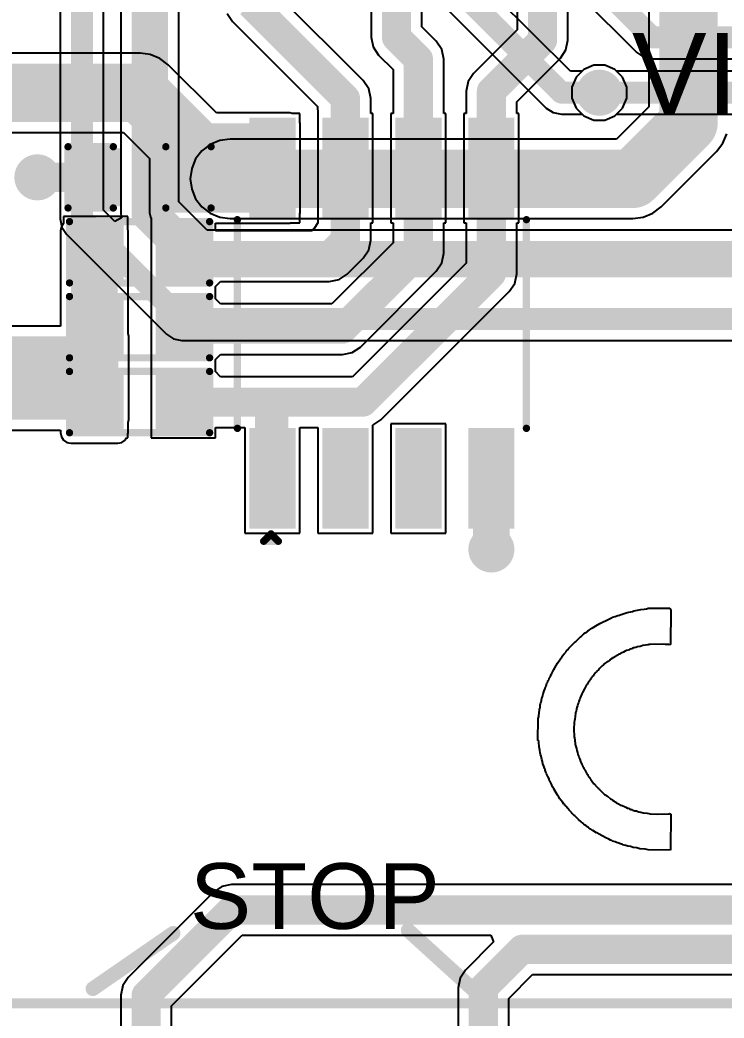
# Model space of a CAD drawing. Header units: millimetres. Extents: x -5 to 123, y 0 to 98.
# Drawn here: x 81.05 to 93.3, y 21.54 to 38.91 of the extents above; entities that cross this region are included whole.
import ezdxf

# ---------------------------------------------------------------- set-up
doc = ezdxf.new("R2010")
doc.units = ezdxf.units.MM
for name, color, linetype in [('BottomLayer', 5, 'Continuous'), ('BottomSolder', 6, 'Continuous'), ('TopLayer', 1, 'Continuous'), ('TopOverlay', 2, 'Continuous'), ('TopPaste', 8, 'Continuous'), ('TopSolder', 216, 'Continuous'), ('ViaHoleLayer', 16, 'Continuous')]:
    doc.layers.add(name, color=color, linetype=linetype)
doc.styles.add('Arial', font='', dxfattribs={"height": 0.2})
doc.styles.get('Arial').set_extended_font_data('Arial')

# ---------------------------------------------------------------- blocks, each defined once
blk = doc.blocks.new('CAP_0603_7')
at = {"layer": 'TopLayer'}
for points in [[(-0.381, 0.445), (-0.381, -0.445), (-1.143, -0.445), (-1.143, 0.445)], [(1.143, 0.445), (1.143, -0.445), (0.381, -0.445), (0.381, 0.445)]]:
    blk.add_hatch(color=1, dxfattribs=at).paths.add_polyline_path(points)
at = {"layer": 'TopPaste'}
for points in [[(-0.381, 0.445), (-0.381, -0.445), (-1.143, -0.445), (-1.143, 0.445)], [(1.143, 0.445), (1.143, -0.445), (0.381, -0.445), (0.381, 0.445)]]:
    blk.add_hatch(color=8, dxfattribs=at).paths.add_polyline_path(points)
at = {"layer": 'TopSolder'}
for points in [[(-0.321, 0.504), (-0.321, -0.504), (-1.203, -0.504), (-1.203, 0.504)], [(1.203, 0.504), (1.203, -0.504), (0.321, -0.504), (0.321, 0.504)]]:
    blk.add_hatch(color=216, dxfattribs=at).paths.add_polyline_path(points)
at = {"layer": 'TopOverlay', "const_width": 0.127}
for points in [[(-0.457, 0.533), (-1.245, 0.533)], [(-1.245, 0.533), (-1.245, -0.533)], [(1.245, 0.533), (0.457, 0.533)], [(1.245, 0.533), (1.245, -0.533)], [(-0.457, -0.533), (-1.245, -0.533)], [(1.245, -0.533), (0.457, -0.533)]]:
    blk.add_lwpolyline(points, dxfattribs=at)
at = {"layer": 'TopOverlay', "const_width": 0.0635}
for points in [[(-1.276, 0.533, 1), (-1.213, 0.533, 1)], [(-1.276, 0.533, 1), (-1.213, 0.533, 1)], [(-0.489, 0.533, 1), (-0.425, 0.533, 1)], [(0.425, 0.533, 1), (0.489, 0.533, 1)], [(1.213, 0.533, 1), (1.276, 0.533, 1)], [(1.213, 0.533, 1), (1.276, 0.533, 1)], [(-1.276, -0.533, 1), (-1.213, -0.533, 1)], [(-1.276, -0.533, 1), (-1.213, -0.533, 1)], [(-0.489, -0.533, 1), (-0.425, -0.533, 1)], [(0.425, -0.533, 1), (0.489, -0.533, 1)], [(1.213, -0.533, 1), (1.276, -0.533, 1)], [(1.213, -0.533, 1), (1.276, -0.533, 1)]]:
    blk.add_lwpolyline(points, format="xyb", close=True, dxfattribs=at)
blk = doc.blocks.new('SOIC_8_0_154___3_90___W______10')
at = {"layer": 'TopLayer'}
for points in [[(-3.475, 1.605), (-3.475, 2.205), (-1.925, 2.205), (-1.925, 1.605)], [(1.925, 1.605), (1.925, 2.205), (3.475, 2.205), (3.475, 1.605)], [(-3.475, 0.335), (-3.475, 0.935), (-1.925, 0.935), (-1.925, 0.335)], [(1.925, 0.335), (1.925, 0.935), (3.475, 0.935), (3.475, 0.335)], [(-3.475, -0.935), (-3.475, -0.335), (-1.925, -0.335), (-1.925, -0.935)], [(1.925, -0.935), (1.925, -0.335), (3.475, -0.335), (3.475, -0.935)], [(-3.475, -2.205), (-3.475, -1.605), (-1.925, -1.605), (-1.925, -2.205)], [(1.925, -2.205), (1.925, -1.605), (3.475, -1.605), (3.475, -2.205)]]:
    blk.add_hatch(color=1, dxfattribs=at).paths.add_polyline_path(points)
at = {"layer": 'TopOverlay'}
blk.add_hatch(color=2, dxfattribs=at).paths.add_polyline_path([(-1.838, 1.626), (-1.483, 1.626), (-1.483, 2.21), (-1.838, 2.21)])
at = {"layer": 'TopPaste'}
for points in [[(-3.475, 1.605), (-3.475, 2.205), (-1.925, 2.205), (-1.925, 1.605)], [(1.925, 1.605), (1.925, 2.205), (3.475, 2.205), (3.475, 1.605)], [(-3.475, 0.335), (-3.475, 0.935), (-1.925, 0.935), (-1.925, 0.335)], [(1.925, 0.335), (1.925, 0.935), (3.475, 0.935), (3.475, 0.335)], [(-3.475, -0.935), (-3.475, -0.335), (-1.925, -0.335), (-1.925, -0.935)], [(1.925, -0.935), (1.925, -0.335), (3.475, -0.335), (3.475, -0.935)], [(-3.475, -2.205), (-3.475, -1.605), (-1.925, -1.605), (-1.925, -2.205)], [(1.925, -2.205), (1.925, -1.605), (3.475, -1.605), (3.475, -2.205)]]:
    blk.add_hatch(color=8, dxfattribs=at).paths.add_polyline_path(points)
at = {"layer": 'TopSolder'}
for points in [[(-3.577, 1.503), (-3.577, 2.307), (-1.823, 2.307), (-1.823, 1.503)], [(1.823, 1.503), (1.823, 2.307), (3.577, 2.307), (3.577, 1.503)], [(-3.577, 0.233), (-3.577, 1.037), (-1.823, 1.037), (-1.823, 0.233)], [(1.823, 0.233), (1.823, 1.037), (3.577, 1.037), (3.577, 0.233)], [(-3.577, -1.037), (-3.577, -0.233), (-1.823, -0.233), (-1.823, -1.037)], [(1.823, -1.037), (1.823, -0.233), (3.577, -0.233), (3.577, -1.037)], [(-3.577, -2.307), (-3.577, -1.503), (-1.823, -1.503), (-1.823, -2.307)], [(1.823, -2.307), (1.823, -1.503), (3.577, -1.503), (3.577, -2.307)]]:
    blk.add_hatch(color=216, dxfattribs=at).paths.add_polyline_path(points)
at = {"layer": 'TopOverlay', "const_width": 0.127}
for points in [[(-1.829, 2.515), (1.803, 2.515)], [(-3.794, 2.057), (-3.794, 1.803)], [(-3.794, 2.057), (-3.667, 1.93)], [(-3.667, 1.93), (-3.794, 1.803)], [(-1.829, -2.515), (1.803, -2.515)]]:
    blk.add_lwpolyline(points, dxfattribs=at)
at = {"layer": 'TopOverlay', "const_width": 0.0635}
for points in [[(-1.861, 2.515, 1), (-1.797, 2.515, 1)], [(1.772, 2.515, 1), (1.835, 2.515, 1)], [(-3.826, 2.057, 1), (-3.762, 2.057, 1)], [(-3.826, 2.057, 1), (-3.762, 2.057, 1)], [(-3.699, 1.93, 1), (-3.635, 1.93, 1)], [(-3.699, 1.93, 1), (-3.635, 1.93, 1)], [(-3.826, 1.803, 1), (-3.762, 1.803, 1)], [(-3.826, 1.803, 1), (-3.762, 1.803, 1)], [(-1.861, -2.515, 1), (-1.797, -2.515, 1)], [(1.772, -2.515, 1), (1.835, -2.515, 1)]]:
    blk.add_lwpolyline(points, format="xyb", close=True, dxfattribs=at)
blk = doc.blocks.new('RES_0603_64')
at = {"layer": 'TopLayer'}
for points in [[(-0.381, 0.4445), (-0.381, -0.4445), (-1.143, -0.4445), (-1.143, 0.4445)], [(1.143, 0.4445), (1.143, -0.4445), (0.381, -0.4445), (0.381, 0.4445)]]:
    blk.add_hatch(color=1, dxfattribs=at).paths.add_polyline_path(points)
at = {"layer": 'TopPaste'}
for points in [[(-0.381, 0.4445), (-0.381, -0.4445), (-1.143, -0.4445), (-1.143, 0.4445)], [(1.143, 0.4445), (1.143, -0.4445), (0.381, -0.4445), (0.381, 0.4445)]]:
    blk.add_hatch(color=8, dxfattribs=at).paths.add_polyline_path(points)
at = {"layer": 'TopSolder'}
for points in [[(-0.2794, 0.5461), (-0.2794, -0.5461), (-1.2446, -0.5461), (-1.2446, 0.5461)], [(1.2446, 0.5461), (1.2446, -0.5461), (0.2794, -0.5461), (0.2794, 0.5461)]]:
    blk.add_hatch(color=216, dxfattribs=at).paths.add_polyline_path(points)
at = {"layer": 'TopOverlay', "const_width": 0.127}
for points in [[(-1.2192, 0.5334), (-1.2192, -0.5334)], [(1.2192, 0.5334), (-1.2192, 0.5334)], [(1.2192, 0.5334), (1.2192, -0.5334)], [(1.2192, -0.5334), (-1.2192, -0.5334)]]:
    blk.add_lwpolyline(points, dxfattribs=at)
at = {"layer": 'TopOverlay', "const_width": 0.0635}
for points in [[(-1.25095, 0.5334, 1), (-1.18745, 0.5334, 1)], [(-1.25095, 0.5334, 1), (-1.18745, 0.5334, 1)], [(1.18745, 0.5334, 1), (1.25095, 0.5334, 1)], [(1.18745, 0.5334, 1), (1.25095, 0.5334, 1)], [(-1.25095, -0.5334, 1), (-1.18745, -0.5334, 1)], [(-1.25095, -0.5334, 1), (-1.18745, -0.5334, 1)], [(1.18745, -0.5334, 1), (1.25095, -0.5334, 1)], [(1.18745, -0.5334, 1), (1.25095, -0.5334, 1)]]:
    blk.add_lwpolyline(points, format="xyb", close=True, dxfattribs=at)
blk = doc.blocks.new('RES_0603_65')
at = {"layer": 'TopLayer'}
for points in [[(-0.381, 0.4445), (-0.381, -0.4445), (-1.143, -0.4445), (-1.143, 0.4445)], [(1.143, 0.4445), (1.143, -0.4445), (0.381, -0.4445), (0.381, 0.4445)]]:
    blk.add_hatch(color=1, dxfattribs=at).paths.add_polyline_path(points)
at = {"layer": 'TopPaste'}
for points in [[(-0.381, 0.4445), (-0.381, -0.4445), (-1.143, -0.4445), (-1.143, 0.4445)], [(1.143, 0.4445), (1.143, -0.4445), (0.381, -0.4445), (0.381, 0.4445)]]:
    blk.add_hatch(color=8, dxfattribs=at).paths.add_polyline_path(points)
at = {"layer": 'TopSolder'}
for points in [[(-0.2794, 0.5461), (-0.2794, -0.5461), (-1.2446, -0.5461), (-1.2446, 0.5461)], [(1.2446, 0.5461), (1.2446, -0.5461), (0.2794, -0.5461), (0.2794, 0.5461)]]:
    blk.add_hatch(color=216, dxfattribs=at).paths.add_polyline_path(points)
at = {"layer": 'TopOverlay', "const_width": 0.127}
for points in [[(-1.2192, 0.5334), (-1.2192, -0.5334)], [(1.2192, 0.5334), (-1.2192, 0.5334)], [(1.2192, 0.5334), (1.2192, -0.5334)], [(1.2192, -0.5334), (-1.2192, -0.5334)]]:
    blk.add_lwpolyline(points, dxfattribs=at)
at = {"layer": 'TopOverlay', "const_width": 0.0635}
for points in [[(-1.25095, 0.5334, 1), (-1.18745, 0.5334, 1)], [(-1.25095, 0.5334, 1), (-1.18745, 0.5334, 1)], [(1.18745, 0.5334, 1), (1.25095, 0.5334, 1)], [(1.18745, 0.5334, 1), (1.25095, 0.5334, 1)], [(-1.25095, -0.5334, 1), (-1.18745, -0.5334, 1)], [(-1.25095, -0.5334, 1), (-1.18745, -0.5334, 1)], [(1.18745, -0.5334, 1), (1.25095, -0.5334, 1)], [(1.18745, -0.5334, 1), (1.25095, -0.5334, 1)]]:
    blk.add_lwpolyline(points, format="xyb", close=True, dxfattribs=at)
blk = doc.blocks.new('RES_0603_69')
at = {"layer": 'TopLayer'}
for points in [[(-0.381, 0.4445), (-0.381, -0.4445), (-1.143, -0.4445), (-1.143, 0.4445)], [(1.143, 0.4445), (1.143, -0.4445), (0.381, -0.4445), (0.381, 0.4445)]]:
    blk.add_hatch(color=1, dxfattribs=at).paths.add_polyline_path(points)
at = {"layer": 'TopPaste'}
for points in [[(-0.381, 0.4445), (-0.381, -0.4445), (-1.143, -0.4445), (-1.143, 0.4445)], [(1.143, 0.4445), (1.143, -0.4445), (0.381, -0.4445), (0.381, 0.4445)]]:
    blk.add_hatch(color=8, dxfattribs=at).paths.add_polyline_path(points)
at = {"layer": 'TopSolder'}
for points in [[(-0.2794, 0.5461), (-0.2794, -0.5461), (-1.2446, -0.5461), (-1.2446, 0.5461)], [(1.2446, 0.5461), (1.2446, -0.5461), (0.2794, -0.5461), (0.2794, 0.5461)]]:
    blk.add_hatch(color=216, dxfattribs=at).paths.add_polyline_path(points)
at = {"layer": 'TopOverlay', "const_width": 0.127}
for points in [[(-1.2192, 0.5334), (-1.2192, -0.5334)], [(1.2192, 0.5334), (-1.2192, 0.5334)], [(1.2192, 0.5334), (1.2192, -0.5334)], [(1.2192, -0.5334), (-1.2192, -0.5334)]]:
    blk.add_lwpolyline(points, dxfattribs=at)
at = {"layer": 'TopOverlay', "const_width": 0.0635}
for points in [[(-1.25095, 0.5334, 1), (-1.18745, 0.5334, 1)], [(-1.25095, 0.5334, 1), (-1.18745, 0.5334, 1)], [(1.18745, 0.5334, 1), (1.25095, 0.5334, 1)], [(1.18745, 0.5334, 1), (1.25095, 0.5334, 1)], [(-1.25095, -0.5334, 1), (-1.18745, -0.5334, 1)], [(-1.25095, -0.5334, 1), (-1.18745, -0.5334, 1)], [(1.18745, -0.5334, 1), (1.25095, -0.5334, 1)], [(1.18745, -0.5334, 1), (1.25095, -0.5334, 1)]]:
    blk.add_lwpolyline(points, format="xyb", close=True, dxfattribs=at)

msp = doc.modelspace()

# ---------------------------------------------------------------- hatches: boundary and pattern name
at = {"layer": 'BottomLayer'}
h = msp.add_hatch(color=5, dxfattribs=at)
edge = h.paths.add_edge_path()
edge.add_arc((91.135, 37.643), 0.3, 0, 360)
h = msp.add_hatch(color=5, dxfattribs=at)
edge = h.paths.add_edge_path()
edge.add_arc((81.356, 36.17), 0.3, 0, 360)
h = msp.add_hatch(color=5, dxfattribs=at)
edge = h.paths.add_edge_path()
edge.add_arc((84.709, 36.144), 0.3, 0, 360)
h = msp.add_hatch(color=5, dxfattribs=at)
edge = h.paths.add_edge_path()
edge.add_arc((89.256, 29.693), 0.3, 0, 360)
at = {"layer": 'BottomSolder'}
h = msp.add_hatch(color=6, dxfattribs=at)
edge = h.paths.add_edge_path()
edge.add_arc((91.135, 37.643), 0.402, 0, 360)
h = msp.add_hatch(color=6, dxfattribs=at)
edge = h.paths.add_edge_path()
edge.add_arc((81.356, 36.17), 0.402, 0, 360)
h = msp.add_hatch(color=6, dxfattribs=at)
edge = h.paths.add_edge_path()
edge.add_arc((84.709, 36.144), 0.402, 0, 360)
h = msp.add_hatch(color=6, dxfattribs=at)
edge = h.paths.add_edge_path()
edge.add_arc((89.256, 29.693), 0.402, 0, 360)
at = {"layer": 'TopLayer'}
h = msp.add_hatch(color=1, dxfattribs=at)
edge = h.paths.add_edge_path()
edge.add_arc((91.135, 37.643), 0.3, 0, 360)
for points in [[(83.49, 35.555), (85.746, 35.555), (85.746, 37.109), (83.49, 37.109)], [(81.94, 31.725), (82.753, 31.725), (82.753, 35.242), (81.94, 35.242)], [(75.294, 31.953), (82.763, 31.953), (82.763, 33.401), (75.294, 33.401)]]:
    msp.add_hatch(color=1, dxfattribs=at).paths.add_polyline_path(points)
h = msp.add_hatch(color=1, dxfattribs=at)
edge = h.paths.add_edge_path()
edge.add_arc((81.356, 36.17), 0.3, 0, 360)
h = msp.add_hatch(color=1, dxfattribs=at)
edge = h.paths.add_edge_path()
edge.add_arc((84.709, 36.144), 0.3, 0, 360)
h = msp.add_hatch(color=1, dxfattribs=at)
edge = h.paths.add_edge_path()
edge.add_arc((89.256, 29.693), 0.3, 0, 360)
at = {"layer": 'TopSolder'}
h = msp.add_hatch(color=216, dxfattribs=at)
edge = h.paths.add_edge_path()
edge.add_arc((91.135, 37.643), 0.402, 0, 360)
h = msp.add_hatch(color=216, dxfattribs=at)
edge = h.paths.add_edge_path()
edge.add_arc((81.356, 36.17), 0.402, 0, 360)
h = msp.add_hatch(color=216, dxfattribs=at)
edge = h.paths.add_edge_path()
edge.add_arc((84.709, 36.144), 0.402, 0, 360)
h = msp.add_hatch(color=216, dxfattribs=at)
edge = h.paths.add_edge_path()
edge.add_arc((89.256, 29.693), 0.402, 0, 360)
at = {"layer": 'ViaHoleLayer'}
h = msp.add_hatch(color=16, dxfattribs=at)
edge = h.paths.add_edge_path()
edge.add_arc((91.135, 37.643), 0.15, 0, 360)
h = msp.add_hatch(color=16, dxfattribs=at)
edge = h.paths.add_edge_path()
edge.add_arc((81.356, 36.17), 0.15, 0, 360)
h = msp.add_hatch(color=16, dxfattribs=at)
edge = h.paths.add_edge_path()
edge.add_arc((84.709, 36.144), 0.15, 0, 360)
h = msp.add_hatch(color=16, dxfattribs=at)
edge = h.paths.add_edge_path()
edge.add_arc((89.256, 29.693), 0.15, 0, 360)

# ---------------------------------------------------------------- linework, layer by layer
at = {"layer": 'BottomLayer'}
for p, q in [((81.755, 63.258), (81.755, 35.446)), ((82.506, 35.601), (82.506, 63.258)), ((82.807, 49.2), (82.807, 35.535)), ((83.817, 35.744), (83.817, 49.2)), ((90.63, 38.018), (88.515, 40.134)), ((91.993, 39.822), (91.993, 37.396)), ((87.984, 39.603), (90.209, 37.377)), ((90.865, 38.048), (90.835, 38.018)), ((91.04, 38.121), (90.865, 38.048)), ((91.23, 38.121), (91.04, 38.121)), ((91.406, 38.048), (91.23, 38.121)), ((91.54, 37.913), (91.406, 38.048)), ((90.835, 38.018), (90.63, 38.018)), ((91.613, 37.738), (91.54, 37.913)), ((91.613, 37.548), (91.613, 37.738)), ((91.54, 37.372), (91.613, 37.548)), ((90.209, 37.377), (90.331, 37.296)), ((91.406, 37.238), (91.54, 37.372)), ((91.993, 37.396), (91.433, 36.836)), ((90.331, 37.296), (90.475, 37.267)), ((90.475, 37.267), (90.835, 37.267)), ((90.835, 37.267), (90.865, 37.238)), ((90.865, 37.238), (91.04, 37.165)), ((91.23, 37.165), (91.406, 37.238)), ((91.04, 37.165), (91.23, 37.165)), ((84.709, 36.836), (84.53, 36.812)), ((91.433, 36.836), (84.709, 36.836)), ((93.284, 36.764), (93.353, 36.93)), ((84.363, 36.743), (84.22, 36.633)), ((84.53, 36.812), (84.363, 36.743)), ((93.174, 36.62), (93.284, 36.764)), ((84.11, 36.49), (84.041, 36.323)), ((84.22, 36.633), (84.11, 36.49)), ((92.209, 35.655), (93.174, 36.62)), ((84.041, 36.323), (84.017, 36.144)), ((84.017, 36.144), (84.041, 35.965)), ((84.041, 35.965), (84.11, 35.798)), ((84.11, 35.798), (84.22, 35.655)), ((84.309, 35.252), (83.817, 35.744)), ((84.22, 35.655), (84.363, 35.545)), ((92.065, 35.545), (92.209, 35.655)), ((81.755, 35.446), (81.784, 35.302)), ((82.703, 35.404), (82.506, 35.601)), ((82.82, 35.467), (82.703, 35.404)), ((82.807, 35.535), (82.82, 35.467)), ((84.363, 35.545), (84.53, 35.476)), ((84.53, 35.476), (84.709, 35.452)), ((84.709, 35.452), (91.719, 35.452)), ((91.719, 35.452), (91.898, 35.476)), ((91.898, 35.476), (92.065, 35.545)), ((81.784, 35.302), (81.865, 35.18)), ((81.865, 35.18), (83.605, 33.44)), ((96.749, 35.252), (84.309, 35.252)), ((83.605, 33.44), (83.727, 33.359)), ((83.727, 33.359), (83.871, 33.33)), ((83.871, 33.33), (93.502, 33.33))]:
    msp.add_line(p, q, dxfattribs=at)
for points, const_width in [([(82.131, 35.446), (82.131, 64.231)], 0.381), ([(83.312, 35.535), (83.312, 49.2)], 0.635), ([(92.685, 37.109), (92.685, 40.513)], 1.016), ([(87.605, 40.513), (90.475, 37.643)], 0.381), ([(90.475, 37.643), (91.135, 37.643)], 0.381), ([(91.719, 36.144), (92.685, 37.109)], 1.016), ([(84.709, 36.144), (91.719, 36.144)], 1.016), ([(83.312, 35.535), (84.099, 34.747)], 0.635), ([(82.131, 35.446), (83.871, 33.706)], 0.381), ([(84.099, 34.747), (96.749, 34.747)], 0.635), ([(83.871, 33.706), (93.802, 33.706)], 0.381)]:
    msp.add_lwpolyline(points, dxfattribs=dict(at, const_width=const_width))
for points, const_width in [([(90.38, 37.643, 1), (90.57, 37.643, 1)], 0.191), ([(90.38, 37.643, 1), (90.57, 37.643, 1)], 0.191), ([(91.04, 37.643, 1), (91.23, 37.643, 1)], 0.191), ([(92.431, 37.109, 1), (92.939, 37.109, 1)], 0.508), ([(92.431, 37.109, 1), (92.939, 37.109, 1)], 0.508), ([(84.455, 36.144, 1), (84.963, 36.144, 1)], 0.508), ([(91.465, 36.144, 1), (91.973, 36.144, 1)], 0.508), ([(91.465, 36.144, 1), (91.973, 36.144, 1)], 0.508), ([(83.153, 35.535, 1), (83.471, 35.535, 1)], 0.318), ([(83.153, 35.535, 1), (83.471, 35.535, 1)], 0.318), ([(82.036, 35.446, 1), (82.226, 35.446, 1)], 0.191), ([(82.036, 35.446, 1), (82.226, 35.446, 1)], 0.191), ([(83.941, 34.747, 1), (84.258, 34.747, 1)], 0.318), ([(83.941, 34.747, 1), (84.258, 34.747, 1)], 0.318), ([(83.776, 33.706, 1), (83.966, 33.706, 1)], 0.191), ([(83.776, 33.706, 1), (83.966, 33.706, 1)], 0.191)]:
    msp.add_lwpolyline(points, format="xyb", close=True, dxfattribs=dict(at, const_width=const_width))
at = {"layer": 'TopLayer'}
for p, q in [((87.164, 39.638), (87.164, 38.608)), ((88.045, 38.79), (88.045, 39.638)), ((89.704, 39.638), (89.704, 38.74)), ((87.027, 37.853), (85.505, 39.375)), ((90.585, 38.557), (90.585, 39.376)), ((90.702, 39.424), (91.784, 38.342)), ((84.658, 39.024), (84.753, 38.881)), ((84.753, 38.881), (86.229, 37.406)), ((88.297, 38.538), (88.045, 38.79)), ((87.164, 38.608), (87.198, 38.44)), ((89.704, 38.74), (88.944, 37.98)), ((87.198, 38.44), (87.293, 38.297)), ((88.392, 38.395), (88.297, 38.538)), ((88.426, 38.227), (88.392, 38.395)), ((90.551, 38.389), (90.585, 38.557)), ((83.142, 38.333), (77.778, 38.333)), ((83.321, 38.31), (83.142, 38.333)), ((83.488, 38.241), (83.321, 38.31)), ((83.631, 38.131), (83.488, 38.241)), ((87.293, 38.297), (87.545, 38.045)), ((88.426, 37.282), (88.426, 38.227)), ((89.696, 37.486), (90.456, 38.246)), ((90.456, 38.246), (90.551, 38.389)), ((91.784, 38.342), (91.906, 38.261)), ((91.906, 38.261), (92.05, 38.232)), ((92.05, 38.232), (106.426, 38.232)), ((84.471, 37.291), (83.631, 38.131)), ((90.865, 38.048), (90.73, 37.913)), ((91.04, 38.121), (90.865, 38.048)), ((91.23, 38.121), (91.04, 38.121)), ((91.406, 38.048), (91.23, 38.121)), ((91.435, 38.018), (91.406, 38.048)), ((87.545, 38.045), (87.545, 37.282)), ((88.944, 37.98), (88.849, 37.837)), ((90.73, 37.913), (90.657, 37.738)), ((106.804, 38.018), (91.435, 38.018)), ((87.122, 37.71), (87.027, 37.853)), ((87.156, 37.541), (87.122, 37.71)), ((88.849, 37.837), (88.815, 37.668)), ((90.657, 37.738), (90.657, 37.548)), ((87.156, 37.282), (87.156, 37.541)), ((88.815, 37.668), (88.815, 37.282)), ((90.657, 37.548), (90.73, 37.372)), ((86.229, 37.406), (86.238, 37.282)), ((89.696, 37.282), (89.696, 37.486)), ((90.73, 37.372), (90.865, 37.238)), ((85.746, 37.291), (84.471, 37.291)), ((85.787, 37.282), (85.746, 37.291)), ((85.923, 37.282), (85.787, 37.282)), ((85.923, 37.127), (85.923, 37.282)), ((86.238, 37.282), (86.238, 37.282)), ((86.238, 37.282), (86.238, 35.377)), ((87.193, 37.282), (87.156, 37.282)), ((87.193, 35.377), (87.193, 37.282)), ((87.545, 37.282), (87.508, 37.282)), ((87.508, 37.282), (87.508, 35.377)), ((88.463, 37.282), (88.426, 37.282)), ((88.463, 35.377), (88.463, 37.282)), ((88.815, 37.282), (88.778, 37.282)), ((88.778, 37.282), (88.778, 35.377)), ((89.733, 37.282), (89.696, 37.282)), ((89.733, 35.377), (89.733, 37.282)), ((90.865, 37.238), (91.04, 37.165)), ((91.23, 37.165), (91.406, 37.238)), ((91.406, 37.238), (91.435, 37.267)), ((91.435, 37.267), (94.479, 37.267)), ((85.927, 37.109), (85.923, 37.127)), ((85.927, 35.555), (85.927, 37.109)), ((91.04, 37.165), (91.23, 37.165)), ((77.778, 36.95), (82.855, 36.95)), ((82.855, 36.95), (83.309, 36.497)), ((83.309, 36.497), (83.309, 35.555)), ((82.931, 35.488), (81.813, 35.488)), ((81.813, 35.488), (81.813, 35.371)), ((82.931, 35.26), (82.931, 35.488)), ((83.309, 35.555), (83.322, 35.485)), ((83.322, 35.485), (83.337, 35.463)), ((83.337, 35.463), (83.337, 34.311)), ((85.923, 35.537), (85.927, 35.555)), ((85.923, 35.377), (85.923, 35.537)), ((81.773, 35.312), (81.759, 35.242)), ((81.812, 35.371), (81.773, 35.312)), ((81.813, 35.371), (81.812, 35.371)), ((84.455, 35.238), (84.455, 35.373)), ((84.455, 35.373), (85.746, 35.373)), ((85.746, 35.373), (85.763, 35.377)), ((85.763, 35.377), (85.923, 35.377)), ((86.173, 35.277), (86.139, 35.238)), ((86.238, 35.377), (86.173, 35.277)), ((87.156, 35.077), (87.156, 35.377)), ((87.156, 35.377), (87.193, 35.377)), ((87.508, 35.377), (87.545, 35.377)), ((87.545, 35.377), (87.545, 35.031)), ((88.426, 34.849), (88.426, 35.377)), ((88.426, 35.377), (88.463, 35.377)), ((88.778, 35.377), (88.815, 35.377)), ((88.815, 35.377), (88.815, 34.676)), ((89.696, 34.493), (89.696, 35.377)), ((89.696, 35.377), (89.733, 35.377)), ((81.759, 35.242), (81.759, 33.582)), ((82.934, 35.242), (82.931, 35.26)), ((82.934, 33.452), (82.934, 35.242)), ((86.139, 35.238), (84.455, 35.238)), ((87.545, 35.031), (86.482, 33.968)), ((87.122, 34.909), (87.156, 35.077)), ((86.748, 34.487), (87.027, 34.766)), ((87.027, 34.766), (87.122, 34.909)), ((87.027, 34.766), (87.027, 34.766)), ((88.392, 34.68), (88.426, 34.849)), ((88.815, 34.676), (86.838, 32.698)), ((88.297, 34.537), (88.392, 34.68)), ((86.605, 34.391), (86.748, 34.487)), ((86.976, 33.217), (88.297, 34.537)), ((89.662, 34.325), (89.696, 34.493)), ((83.337, 34.311), (83.337, 34.243)), ((83.337, 34.243), (83.337, 34.116)), ((84.455, 34.268), (84.545, 34.358)), ((84.455, 34.184), (84.455, 34.268)), ((84.545, 34.358), (86.436, 34.358)), ((86.436, 34.358), (86.605, 34.391)), ((89.567, 34.182), (89.662, 34.325)), ((83.337, 34.116), (83.337, 33.007)), ((84.455, 34.058), (84.455, 34.184)), ((84.545, 33.968), (84.455, 34.058)), ((87.332, 31.947), (89.567, 34.182)), ((86.482, 33.968), (84.545, 33.968)), ((81.759, 33.582), (77.778, 33.582)), ((82.945, 33.401), (82.934, 33.452)), ((82.945, 31.953), (82.945, 33.401)), ((86.833, 33.121), (86.976, 33.217)), ((84.455, 32.998), (84.545, 33.088)), ((84.545, 33.088), (86.665, 33.088)), ((86.665, 33.088), (86.833, 33.121)), ((83.337, 33.007), (83.337, 32.94)), ((83.337, 32.94), (83.337, 32.813)), ((84.455, 32.88), (84.455, 32.998)), ((84.455, 32.788), (84.455, 32.88)), ((83.337, 32.813), (83.337, 31.636)), ((84.545, 32.698), (84.455, 32.788)), ((86.838, 32.698), (84.545, 32.698)), ((82.934, 31.902), (82.945, 31.953)), ((82.934, 31.725), (82.934, 31.902)), ((84.455, 31.636), (84.455, 31.818)), ((84.455, 31.818), (84.968, 31.818)), ((84.968, 31.818), (84.968, 29.977)), ((85.923, 29.977), (85.923, 31.818)), ((85.923, 31.818), (86.238, 31.818)), ((86.238, 31.818), (86.238, 29.977)), ((87.193, 31.854), (87.332, 31.947)), ((87.193, 29.977), (87.193, 31.854)), ((88.463, 31.882), (87.508, 31.882)), ((87.508, 31.882), (87.508, 29.977)), ((88.463, 29.977), (88.463, 31.882)), ((77.149, 31.772), (81.759, 31.772)), ((81.759, 31.772), (81.759, 31.725)), ((81.759, 31.725), (81.773, 31.655)), ((81.773, 31.655), (81.812, 31.596)), ((82.881, 31.596), (82.908, 31.636)), ((82.908, 31.636), (82.931, 31.636)), ((82.931, 31.707), (82.934, 31.725)), ((82.931, 31.636), (82.931, 31.707)), ((83.337, 31.636), (84.455, 31.636)), ((81.812, 31.596), (81.871, 31.557)), ((81.871, 31.557), (81.94, 31.543)), ((81.94, 31.543), (82.753, 31.543)), ((82.753, 31.543), (82.823, 31.557)), ((82.823, 31.557), (82.881, 31.596)), ((84.968, 29.977), (85.923, 29.977)), ((86.238, 29.977), (87.193, 29.977)), ((87.508, 29.977), (88.463, 29.977)), ((84.566, 23.826), (84.423, 23.73)), ((84.734, 23.859), (84.566, 23.826)), ((97.481, 23.859), (84.734, 23.859)), ((84.734, 23.859), (84.734, 23.859)), ((84.423, 23.73), (82.938, 22.245)), ((83.689, 21.751), (84.917, 22.979)), ((84.917, 22.979), (89.246, 22.979)), ((89.246, 22.979), (89.295, 22.861)), ((89.295, 22.861), (88.805, 22.372)), ((82.938, 22.245), (82.842, 22.102)), ((88.805, 22.372), (88.71, 22.229)), ((89.557, 21.878), (89.971, 22.293)), ((89.971, 22.293), (97.755, 22.293)), ((82.842, 22.102), (82.809, 21.934)), ((88.71, 22.229), (88.676, 22.061)), ((82.809, 21.934), (82.809, 20.777)), ((88.676, 22.061), (88.676, 20.777)), ((83.689, 20.777), (83.689, 21.751)), ((89.557, 20.777), (89.557, 21.878))]:
    msp.add_line(p, q, dxfattribs=at)
for points, const_width in [([(87.605, 38.608), (87.605, 40.513)], 0.508), ([(90.145, 38.557), (90.145, 40.513)], 0.508), ([(90.145, 40.513), (92.05, 38.608)], 0.381), ([(85.065, 39.192), (86.716, 37.541)], 0.508), ([(87.605, 38.608), (87.986, 38.227)], 0.508), ([(89.256, 37.668), (90.145, 38.557)], 0.508), ([(92.05, 38.608), (106.426, 38.608)], 0.381), ([(87.986, 36.33), (87.986, 38.227)], 0.508), ([(77.466, 37.642), (83.142, 37.642)], 1.016), ([(83.142, 37.642), (84.379, 36.405)], 1.016), ([(89.256, 36.33), (89.256, 37.668)], 0.508), ([(86.716, 36.33), (86.716, 37.541)], 0.508), ([(91.135, 37.643), (106.959, 37.643)], 0.381), ([(86.716, 35.077), (86.716, 36.33)], 0.508), ([(87.986, 34.849), (87.986, 36.33)], 0.508), ([(89.256, 34.493), (89.256, 36.33)], 0.508), ([(81.356, 36.17), (82.372, 36.17)], 0.508), ([(86.436, 34.798), (86.716, 35.077)], 0.508), ([(86.665, 33.528), (87.986, 34.849)], 0.508), ([(83.871, 34.798), (86.436, 34.798)], 0.508), ([(87.02, 32.258), (89.256, 34.493)], 0.508), ([(83.896, 33.528), (86.665, 33.528)], 0.508), ([(83.896, 32.258), (87.02, 32.258)], 0.508), ([(89.256, 29.693), (89.256, 30.93)], 0.635), ([(83.249, 21.934), (84.734, 23.419)], 0.508), ([(84.734, 23.419), (97.663, 23.419)], 0.508), ([(89.117, 22.061), (89.789, 22.733)], 0.508), ([(89.789, 22.733), (97.947, 22.733)], 0.508), ([(89.117, 20.777), (89.117, 22.061)], 0.508), ([(83.249, 20.777), (83.249, 21.934)], 0.508)]:
    msp.add_lwpolyline(points, dxfattribs=dict(at, const_width=const_width))
for points, const_width in [([(87.478, 38.608, 1), (87.732, 38.608, 1)], 0.254), ([(87.478, 38.608, 1), (87.732, 38.608, 1)], 0.254), ([(90.018, 38.557, 1), (90.272, 38.557, 1)], 0.254), ([(90.018, 38.557, 1), (90.272, 38.557, 1)], 0.254), ([(91.954, 38.608, 1), (92.145, 38.608, 1)], 0.191), ([(91.954, 38.608, 1), (92.145, 38.608, 1)], 0.191), ([(87.859, 38.227, 1), (88.113, 38.227, 1)], 0.254), ([(87.859, 38.227, 1), (88.113, 38.227, 1)], 0.254), ([(82.888, 37.642, 1), (83.396, 37.642, 1)], 0.508), ([(82.888, 37.642, 1), (83.396, 37.642, 1)], 0.508), ([(89.129, 37.668, 1), (89.383, 37.668, 1)], 0.254), ([(89.129, 37.668, 1), (89.383, 37.668, 1)], 0.254), ([(86.589, 37.541, 1), (86.843, 37.541, 1)], 0.254), ([(86.589, 37.541, 1), (86.843, 37.541, 1)], 0.254), ([(91.04, 37.643, 1), (91.23, 37.643, 1)], 0.191), ([(84.125, 36.405, 1), (84.633, 36.405, 1)], 0.508), ([(86.589, 36.33, 1), (86.843, 36.33, 1)], 0.254), ([(86.589, 36.33, 1), (86.843, 36.33, 1)], 0.254), ([(87.859, 36.33, 1), (88.113, 36.33, 1)], 0.254), ([(87.859, 36.33, 1), (88.113, 36.33, 1)], 0.254), ([(89.129, 36.33, 1), (89.383, 36.33, 1)], 0.254), ([(89.129, 36.33, 1), (89.383, 36.33, 1)], 0.254), ([(81.229, 36.17, 1), (81.483, 36.17, 1)], 0.254), ([(82.245, 36.17, 1), (82.499, 36.17, 1)], 0.254), ([(86.589, 35.077, 1), (86.843, 35.077, 1)], 0.254), ([(86.589, 35.077, 1), (86.843, 35.077, 1)], 0.254), ([(87.859, 34.849, 1), (88.113, 34.849, 1)], 0.254), ([(87.859, 34.849, 1), (88.113, 34.849, 1)], 0.254), ([(83.744, 34.798, 1), (83.998, 34.798, 1)], 0.254), ([(86.309, 34.798, 1), (86.563, 34.798, 1)], 0.254), ([(86.309, 34.798, 1), (86.563, 34.798, 1)], 0.254), ([(89.129, 34.493, 1), (89.383, 34.493, 1)], 0.254), ([(89.129, 34.493, 1), (89.383, 34.493, 1)], 0.254), ([(83.769, 33.528, 1), (84.023, 33.528, 1)], 0.254), ([(86.538, 33.528, 1), (86.792, 33.528, 1)], 0.254), ([(86.538, 33.528, 1), (86.792, 33.528, 1)], 0.254), ([(83.769, 32.258, 1), (84.023, 32.258, 1)], 0.254), ([(86.893, 32.258, 1), (87.147, 32.258, 1)], 0.254), ([(86.893, 32.258, 1), (87.147, 32.258, 1)], 0.254), ([(89.097, 30.93, 1), (89.414, 30.93, 1)], 0.318), ([(89.097, 29.693, 1), (89.414, 29.693, 1)], 0.318), ([(84.607, 23.419, 1), (84.861, 23.419, 1)], 0.254), ([(84.607, 23.419, 1), (84.861, 23.419, 1)], 0.254), ([(89.662, 22.733, 1), (89.916, 22.733, 1)], 0.254), ([(89.662, 22.733, 1), (89.916, 22.733, 1)], 0.254), ([(88.99, 22.061, 1), (89.244, 22.061, 1)], 0.254), ([(88.99, 22.061, 1), (89.244, 22.061, 1)], 0.254), ([(83.122, 21.934, 1), (83.376, 21.934, 1)], 0.254), ([(83.122, 21.934, 1), (83.376, 21.934, 1)], 0.254)]:
    msp.add_lwpolyline(points, format="xyb", close=True, dxfattribs=dict(at, const_width=const_width))
at = {"layer": 'TopOverlay'}
for p, q in [((91.969, 28.662), (91.986, 28.669)), ((91.986, 28.669), (91.999, 28.674)), ((91.999, 28.674), (92.362, 28.671)), ((92.362, 28.671), (92.367, 28.662)), ((91.297, 28.479), (91.348, 28.503)), ((91.348, 28.503), (91.357, 28.507)), ((91.357, 28.507), (91.366, 28.516)), ((91.366, 28.516), (91.385, 28.521)), ((91.385, 28.521), (91.412, 28.526)), ((91.412, 28.526), (91.454, 28.544)), ((91.454, 28.544), (91.486, 28.549)), ((91.486, 28.549), (91.496, 28.558)), ((91.496, 28.558), (91.551, 28.572)), ((91.551, 28.572), (91.583, 28.586)), ((91.583, 28.586), (91.618, 28.593)), ((91.618, 28.593), (91.648, 28.604)), ((91.648, 28.604), (91.68, 28.609)), ((91.68, 28.609), (91.711, 28.616)), ((91.711, 28.616), (91.736, 28.627)), ((91.736, 28.627), (91.798, 28.634)), ((91.798, 28.634), (91.854, 28.648)), ((91.854, 28.648), (91.914, 28.653)), ((91.914, 28.653), (91.951, 28.657)), ((91.951, 28.657), (91.969, 28.662)), ((92.367, 28.662), (92.376, 28.639)), ((92.376, 28.639), (92.372, 28.038)), ((90.941, 28.276), (91.005, 28.322)), ((91.005, 28.322), (91.015, 28.327)), ((91.015, 28.327), (91.024, 28.336)), ((91.024, 28.336), (91.075, 28.364)), ((91.075, 28.364), (91.103, 28.382)), ((91.103, 28.382), (91.112, 28.387)), ((91.112, 28.387), (91.144, 28.405)), ((91.144, 28.405), (91.297, 28.479)), ((90.723, 28.091), (90.811, 28.179)), ((90.811, 28.179), (90.821, 28.184)), ((90.821, 28.184), (90.837, 28.195)), ((90.837, 28.195), (90.839, 28.202)), ((90.839, 28.202), (90.848, 28.207)), ((90.848, 28.207), (90.864, 28.218)), ((90.864, 28.218), (90.867, 28.225)), ((90.867, 28.225), (90.89, 28.239)), ((90.89, 28.239), (90.899, 28.248)), ((90.899, 28.248), (90.922, 28.262)), ((90.922, 28.262), (90.931, 28.271)), ((90.931, 28.271), (90.941, 28.276)), ((90.601, 27.964), (90.606, 27.973)), ((90.606, 27.973), (90.67, 28.038)), ((90.67, 28.038), (90.675, 28.047)), ((90.675, 28.047), (90.714, 28.086)), ((90.714, 28.086), (90.723, 28.091)), ((91.729, 27.978), (91.699, 27.962)), ((91.768, 27.985), (91.729, 27.978)), ((91.801, 27.999), (91.768, 27.985)), ((91.845, 28.006), (91.801, 27.999)), ((91.863, 28.01), (91.845, 28.006)), ((91.893, 28.022), (91.863, 28.01)), ((91.986, 28.031), (91.893, 28.022)), ((92.004, 28.036), (91.986, 28.031)), ((92.018, 28.04), (92.004, 28.036)), ((92.231, 28.045), (92.018, 28.04)), ((92.277, 28.04), (92.231, 28.045)), ((92.337, 28.036), (92.277, 28.04)), ((92.351, 28.031), (92.337, 28.036)), ((92.372, 28.038), (92.351, 28.031)), ((90.458, 27.788), (90.478, 27.814)), ((90.478, 27.814), (90.485, 27.821)), ((90.485, 27.821), (90.49, 27.834)), ((90.49, 27.834), (90.522, 27.876)), ((90.522, 27.876), (90.543, 27.902)), ((90.543, 27.902), (90.555, 27.913)), ((90.555, 27.913), (90.559, 27.922)), ((90.559, 27.922), (90.601, 27.964)), ((91.366, 27.804), (91.352, 27.791)), ((91.385, 27.809), (91.366, 27.804)), ((91.394, 27.818), (91.385, 27.809)), ((91.459, 27.855), (91.394, 27.818)), ((91.47, 27.867), (91.459, 27.855)), ((91.5, 27.878), (91.47, 27.867)), ((91.509, 27.888), (91.5, 27.878)), ((91.546, 27.902), (91.509, 27.888)), ((91.553, 27.908), (91.546, 27.902)), ((91.583, 27.92), (91.553, 27.908)), ((91.606, 27.934), (91.583, 27.92)), ((91.643, 27.943), (91.606, 27.934)), ((91.667, 27.957), (91.643, 27.943)), ((91.699, 27.962), (91.667, 27.957)), ((90.342, 27.603), (90.361, 27.631)), ((90.361, 27.631), (90.407, 27.714)), ((90.407, 27.714), (90.43, 27.747)), ((90.43, 27.747), (90.435, 27.756)), ((90.435, 27.756), (90.458, 27.788)), ((91.144, 27.624), (91.135, 27.619)), ((91.186, 27.666), (91.144, 27.624)), ((91.195, 27.67), (91.186, 27.666)), ((91.227, 27.703), (91.195, 27.67)), ((91.237, 27.707), (91.227, 27.703)), ((91.246, 27.717), (91.237, 27.707)), ((91.255, 27.721), (91.246, 27.717)), ((91.264, 27.73), (91.255, 27.721)), ((91.297, 27.749), (91.264, 27.73)), ((91.306, 27.758), (91.297, 27.749)), ((91.315, 27.763), (91.306, 27.758)), ((91.329, 27.777), (91.315, 27.763)), ((91.352, 27.791), (91.329, 27.777)), ((90.259, 27.432), (90.263, 27.455)), ((90.263, 27.455), (90.277, 27.469)), ((90.277, 27.469), (90.284, 27.495)), ((90.284, 27.495), (90.3, 27.525)), ((90.3, 27.525), (90.342, 27.603)), ((90.999, 27.465), (90.98, 27.432)), ((91.008, 27.474), (90.999, 27.465)), ((91.012, 27.483), (91.008, 27.474)), ((91.031, 27.502), (91.012, 27.483)), ((91.036, 27.511), (91.031, 27.502)), ((91.068, 27.543), (91.036, 27.511)), ((91.073, 27.552), (91.068, 27.543)), ((91.082, 27.557), (91.073, 27.552)), ((91.086, 27.566), (91.082, 27.557)), ((91.123, 27.603), (91.086, 27.566)), ((91.135, 27.619), (91.123, 27.603)), ((90.176, 27.233), (90.194, 27.275)), ((90.194, 27.275), (90.199, 27.303)), ((90.199, 27.303), (90.208, 27.312)), ((90.208, 27.312), (90.217, 27.344)), ((90.217, 27.344), (90.222, 27.363)), ((90.222, 27.363), (90.236, 27.386)), ((90.236, 27.386), (90.24, 27.405)), ((90.24, 27.405), (90.259, 27.432)), ((90.892, 27.303), (90.874, 27.27)), ((90.901, 27.312), (90.892, 27.303)), ((90.911, 27.335), (90.901, 27.312)), ((90.92, 27.344), (90.911, 27.335)), ((90.938, 27.377), (90.92, 27.344)), ((90.952, 27.4), (90.938, 27.377)), ((90.966, 27.414), (90.952, 27.4)), ((90.971, 27.423), (90.966, 27.414)), ((90.98, 27.432), (90.971, 27.423)), ((90.129, 27.062), (90.136, 27.106)), ((90.136, 27.106), (90.148, 27.127)), ((90.148, 27.127), (90.152, 27.159)), ((90.152, 27.159), (90.157, 27.183)), ((90.157, 27.183), (90.171, 27.215)), ((90.171, 27.215), (90.176, 27.233)), ((90.8, 27.109), (90.795, 27.09)), ((90.814, 27.141), (90.8, 27.109)), ((90.823, 27.164), (90.814, 27.141)), ((90.827, 27.178), (90.823, 27.164)), ((90.841, 27.201), (90.827, 27.178)), ((90.874, 27.27), (90.841, 27.201)), ((90.092, 26.914), (90.102, 26.938)), ((90.102, 26.938), (90.106, 26.984)), ((90.106, 26.984), (90.113, 27.014)), ((90.113, 27.014), (90.122, 27.037)), ((90.122, 27.037), (90.129, 27.062)), ((90.742, 26.94), (90.735, 26.914)), ((90.754, 26.97), (90.742, 26.94)), ((90.758, 27.002), (90.754, 26.97)), ((90.772, 27.025), (90.758, 27.002)), ((90.777, 27.049), (90.772, 27.025)), ((90.79, 27.081), (90.777, 27.049)), ((90.795, 27.09), (90.79, 27.081)), ((90.069, 26.753), (90.074, 26.767)), ((90.074, 26.767), (90.079, 26.785)), ((90.079, 26.785), (90.083, 26.817)), ((90.083, 26.817), (90.088, 26.836)), ((90.088, 26.836), (90.092, 26.914)), ((90.712, 26.79), (90.707, 26.734)), ((90.717, 26.836), (90.712, 26.79)), ((90.721, 26.854), (90.717, 26.836)), ((90.73, 26.877), (90.721, 26.854)), ((90.735, 26.914), (90.73, 26.877)), ((90.065, 26.369), (90.069, 26.753)), ((90.698, 26.674), (90.693, 26.572)), ((90.703, 26.72), (90.698, 26.674)), ((90.707, 26.734), (90.703, 26.72)), ((90.693, 26.572), (90.698, 26.429)), ((90.698, 26.429), (90.703, 26.415)), ((90.703, 26.415), (90.71, 26.371)), ((90.072, 26.367), (90.065, 26.369)), ((90.079, 26.35), (90.072, 26.367)), ((90.083, 26.337), (90.079, 26.35)), ((90.088, 26.258), (90.083, 26.337)), ((90.092, 26.226), (90.088, 26.258)), ((90.71, 26.371), (90.714, 26.311)), ((90.714, 26.311), (90.719, 26.283)), ((90.719, 26.283), (90.73, 26.244)), ((90.73, 26.244), (90.735, 26.226)), ((90.099, 26.2), (90.092, 26.226)), ((90.106, 26.156), (90.099, 26.2)), ((90.111, 26.124), (90.106, 26.156)), ((90.122, 26.094), (90.111, 26.124)), ((90.129, 26.068), (90.122, 26.094)), ((90.134, 26.036), (90.129, 26.068)), ((90.735, 26.226), (90.74, 26.193)), ((90.74, 26.193), (90.754, 26.161)), ((90.754, 26.161), (90.758, 26.124)), ((90.758, 26.124), (90.767, 26.115)), ((90.767, 26.115), (90.777, 26.092)), ((90.777, 26.092), (90.781, 26.064)), ((90.781, 26.064), (90.795, 26.041)), ((90.148, 26.004), (90.134, 26.036)), ((90.152, 25.962), (90.148, 26.004)), ((90.171, 25.92), (90.152, 25.962)), ((90.18, 25.883), (90.171, 25.92)), ((90.795, 26.041), (90.804, 26.004)), ((90.804, 26.004), (90.818, 25.981)), ((90.818, 25.981), (90.83, 25.951)), ((90.83, 25.951), (90.841, 25.939)), ((90.841, 25.939), (90.846, 25.911)), ((90.846, 25.911), (90.86, 25.897)), ((90.86, 25.897), (90.864, 25.879)), ((90.189, 25.874), (90.18, 25.883)), ((90.194, 25.851), (90.189, 25.874)), ((90.203, 25.819), (90.194, 25.851)), ((90.21, 25.812), (90.203, 25.819)), ((90.217, 25.786), (90.21, 25.812)), ((90.231, 25.754), (90.217, 25.786)), ((90.236, 25.745), (90.231, 25.754)), ((90.259, 25.694), (90.236, 25.745)), ((90.864, 25.879), (90.869, 25.87)), ((90.869, 25.87), (90.883, 25.856)), ((90.883, 25.856), (90.892, 25.833)), ((90.892, 25.833), (90.901, 25.823)), ((90.901, 25.823), (90.911, 25.8)), ((90.911, 25.8), (90.915, 25.791)), ((90.915, 25.791), (90.929, 25.777)), ((90.929, 25.777), (90.934, 25.759)), ((90.934, 25.759), (90.948, 25.745)), ((90.948, 25.745), (90.962, 25.722)), ((90.962, 25.722), (90.971, 25.712)), ((90.971, 25.712), (90.975, 25.703)), ((90.263, 25.675), (90.259, 25.694)), ((90.273, 25.666), (90.263, 25.675)), ((90.277, 25.657), (90.273, 25.666)), ((90.3, 25.606), (90.277, 25.657)), ((90.319, 25.564), (90.3, 25.606)), ((90.342, 25.527), (90.319, 25.564)), ((90.975, 25.703), (90.989, 25.689)), ((90.989, 25.689), (91.008, 25.657)), ((91.008, 25.657), (91.04, 25.615)), ((91.04, 25.615), (91.054, 25.601)), ((91.054, 25.601), (91.059, 25.592)), ((91.059, 25.592), (91.114, 25.537)), ((90.404, 25.419), (90.342, 25.527)), ((90.423, 25.391), (90.404, 25.419)), ((90.446, 25.354), (90.423, 25.391)), ((91.114, 25.537), (91.119, 25.527)), ((91.119, 25.527), (91.135, 25.516)), ((91.135, 25.516), (91.181, 25.47)), ((91.181, 25.47), (91.19, 25.465)), ((91.19, 25.465), (91.227, 25.428)), ((91.227, 25.428), (91.237, 25.423)), ((91.237, 25.423), (91.251, 25.41)), ((91.251, 25.41), (91.274, 25.396)), ((91.274, 25.396), (91.331, 25.352)), ((90.467, 25.329), (90.446, 25.354)), ((90.499, 25.287), (90.467, 25.329)), ((90.515, 25.262), (90.499, 25.287)), ((90.525, 25.257), (90.515, 25.262)), ((90.532, 25.245), (90.525, 25.257)), ((90.536, 25.236), (90.532, 25.245)), ((90.545, 25.232), (90.536, 25.236)), ((90.55, 25.222), (90.545, 25.232)), ((90.587, 25.185), (90.55, 25.222)), ((91.331, 25.352), (91.338, 25.345)), ((91.338, 25.345), (91.361, 25.331)), ((91.361, 25.331), (91.394, 25.312)), ((91.394, 25.312), (91.403, 25.303)), ((91.403, 25.303), (91.422, 25.299)), ((91.422, 25.299), (91.435, 25.285)), ((91.435, 25.285), (91.468, 25.266)), ((91.468, 25.266), (91.509, 25.243)), ((91.509, 25.243), (91.533, 25.234)), ((91.533, 25.234), (91.583, 25.211)), ((91.583, 25.211), (91.593, 25.206)), ((91.593, 25.206), (91.625, 25.192)), ((91.625, 25.192), (91.643, 25.188)), ((90.592, 25.176), (90.587, 25.185)), ((90.61, 25.158), (90.592, 25.176)), ((90.615, 25.148), (90.61, 25.158)), ((90.656, 25.107), (90.615, 25.148)), ((90.661, 25.098), (90.656, 25.107)), ((90.696, 25.063), (90.661, 25.098)), ((90.705, 25.058), (90.696, 25.063)), ((90.765, 24.998), (90.705, 25.058)), ((91.643, 25.188), (91.667, 25.174)), ((91.667, 25.174), (91.685, 25.169)), ((91.685, 25.169), (91.708, 25.165)), ((91.708, 25.165), (91.717, 25.155)), ((91.717, 25.155), (91.754, 25.146)), ((91.754, 25.146), (91.782, 25.141)), ((91.782, 25.141), (91.805, 25.132)), ((91.805, 25.132), (91.824, 25.128)), ((91.824, 25.128), (91.856, 25.123)), ((91.856, 25.123), (91.858, 25.121)), ((91.858, 25.121), (91.898, 25.109)), ((91.898, 25.109), (91.969, 25.102)), ((91.969, 25.102), (91.997, 25.098)), ((91.997, 25.098), (92.016, 25.093)), ((92.016, 25.093), (92.152, 25.086)), ((92.152, 25.086), (92.342, 25.091)), ((92.342, 25.091), (92.355, 25.095)), ((92.355, 25.095), (92.369, 25.091)), ((92.369, 25.091), (92.376, 25.084)), ((92.376, 25.084), (92.372, 24.469)), ((90.774, 24.993), (90.765, 24.998)), ((90.816, 24.952), (90.774, 24.993)), ((90.825, 24.947), (90.816, 24.952)), ((90.844, 24.929), (90.825, 24.947)), ((90.853, 24.924), (90.844, 24.929)), ((90.867, 24.91), (90.853, 24.924)), ((90.89, 24.896), (90.867, 24.91)), ((90.899, 24.887), (90.89, 24.896)), ((90.922, 24.873), (90.899, 24.887)), ((90.925, 24.866), (90.922, 24.873)), ((90.945, 24.855), (90.925, 24.866)), ((90.952, 24.848), (90.945, 24.855)), ((90.978, 24.827), (90.952, 24.848)), ((90.987, 24.822), (90.978, 24.827)), ((91.019, 24.799), (90.987, 24.822)), ((91.084, 24.762), (91.019, 24.799)), ((91.093, 24.758), (91.084, 24.762)), ((91.13, 24.735), (91.093, 24.758)), ((91.246, 24.674), (91.13, 24.735)), ((91.297, 24.651), (91.246, 24.674)), ((91.327, 24.635), (91.297, 24.651)), ((91.352, 24.628), (91.327, 24.635)), ((91.366, 24.614), (91.352, 24.628)), ((91.389, 24.61), (91.366, 24.614)), ((91.408, 24.605), (91.389, 24.61)), ((91.431, 24.591), (91.408, 24.605)), ((91.459, 24.587), (91.431, 24.591)), ((91.5, 24.568), (91.459, 24.587)), ((91.537, 24.559), (91.5, 24.568)), ((91.546, 24.55), (91.537, 24.559)), ((91.565, 24.545), (91.546, 24.55)), ((91.597, 24.54), (91.565, 24.545)), ((91.63, 24.527), (91.597, 24.54)), ((91.676, 24.522), (91.63, 24.527)), ((91.694, 24.517), (91.676, 24.522)), ((91.724, 24.506), (91.694, 24.517)), ((91.787, 24.499), (91.724, 24.506)), ((91.824, 24.49), (91.787, 24.499)), ((91.838, 24.485), (91.824, 24.49)), ((91.93, 24.476), (91.838, 24.485)), ((91.962, 24.471), (91.93, 24.476)), ((91.986, 24.462), (91.962, 24.471)), ((92.365, 24.457), (91.986, 24.462)), ((92.372, 24.469), (92.365, 24.457))]:
    msp.add_line(p, q, dxfattribs=at)
for points, const_width in [([(82.321, 22.047), (83.718, 23.012)], 0.254), ([(87.808, 23.063), (88.951, 22.022)], 0.254), ([(79.553, 21.793), (120.472, 21.793)], 0.178)]:
    msp.add_lwpolyline(points, dxfattribs=dict(at, const_width=const_width))
at = {"layer": 'TopOverlay', "const_width": 0.127}
for points in [[(83.655, 23.012, 1), (83.782, 23.012, 1)], [(87.744, 23.063, 1), (87.871, 23.063, 1)], [(82.258, 22.047, 1), (82.385, 22.047, 1)], [(88.887, 22.022, 1), (89.014, 22.022, 1)]]:
    msp.add_lwpolyline(points, format="xyb", close=True, dxfattribs=at)

# ---------------------------------------------------------------- block references
for name, p, rotation in [('SOIC_8_0_154___3_90___W______10', (87.351, 33.63), 90), ('CAP_0603_7', (83.134, 36.17), 180), ('RES_0603_64', (83.134, 34.866), 180), ('RES_0603_65', (83.134, 33.562), 180), ('RES_0603_69', (83.134, 32.258), 180)]:
    msp.add_blockref(name, p, dxfattribs=dict(rotation=rotation))

# ---------------------------------------------------------------- texts
at = {"layer": 'TopOverlay', "style": 'Arial'}
msp.add_text('VIS', height=1.397, rotation=360, dxfattribs=at).set_placement((91.701, 37.287))
msp.add_text('STOP', height=1.143, dxfattribs=at).set_placement((84.011, 23.089))

doc.saveas('drawing.dxf')
